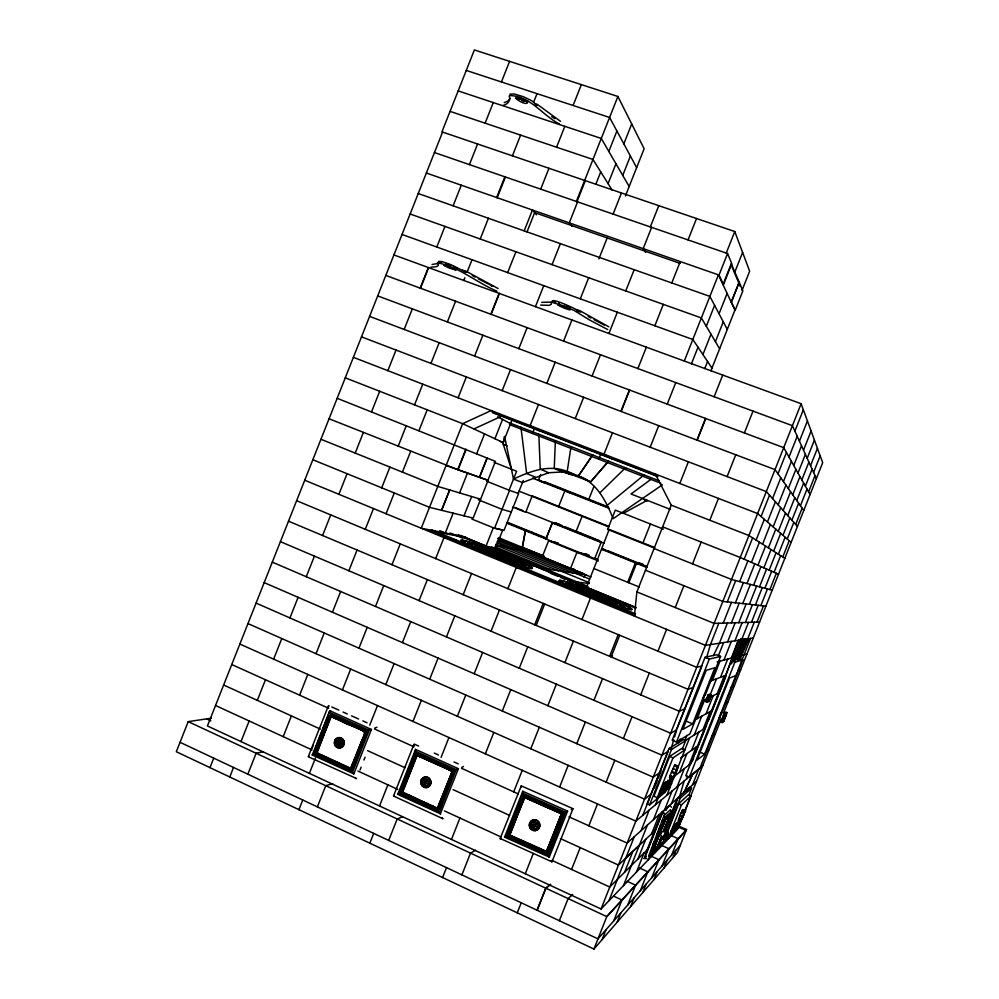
<?xml version="1.0" encoding="UTF-8"?>
<svg xmlns="http://www.w3.org/2000/svg" width="999" height="999" viewBox="0 0 999 999"><rect width="100%" height="100%" fill="white"/><g stroke="black" fill="none" stroke-linecap="round" stroke-linejoin="round"><path stroke-width="1.5" d="M448.813 779.782L445.629 787.799L447.09 788.461L450.274 780.918L448.813 779.782L452.06 771.827L449.15 769.892L449.6 768.131L442.12 764.922L441.508 766.445L449.15 769.892M347.49 723.888L348.089 722.352L345.167 720.928L343.119 720.204L342.52 721.703C349.525 727.397 372.427 727.397 361.863 740.321L363.374 741.27L360.139 748.85L358.728 748.214L361.863 740.321M347.177 768.755L347.615 767.057L340.322 763.898L339.735 765.396L350.899 770.529L351.973 770.229L367.295 731.081L330.969 714.497L329.27 716.283L330.781 717.245L328.596 722.152L327.197 721.515L329.27 716.283M673.376 776.772C670.853 783.74 675.786 774.1 676.835 770.778C677.235 769.792 679.12 764.023 677.447 767.594C675.049 762.324 673.988 766.283 674.924 765.821M345.304 766.121L344.705 767.632M345.629 721.278L344.98 722.814M342.844 764.997L342.195 766.533M343.169 720.179L340.659 719.093L340.06 720.591L342.52 721.703M340.122 720.516L335.164 718.381L335.801 716.807L333.304 715.771L332.704 717.27L335.164 718.381M681.455 819.892L683.84 813.735L681.268 812.599L680.781 813.486L678.758 818.893L681.455 819.892L680.856 821.615L685.576 810.626L684.914 811.825L682.467 810.039L682.354 810.689L682.991 809.452L682.379 811.663M337.325 764.235L337.774 762.537L330.494 759.39L329.907 760.888L339.735 765.396M670.604 815.209C672.802 810.102 668.781 818.968 669.879 815.421M337.662 719.417L338.261 717.919L335.751 716.882M335.464 761.613L334.865 763.111M509.577 422.889L555.369 440.621L554.258 468.256C565.434 474.388 578.858 474.575 589.722 481.543M333.004 760.476L332.355 762.012M327.51 759.677L328.097 758.179L325.599 757.13L325 758.628L329.907 760.888M325.062 758.603L322.552 757.504L323.164 755.868L318.256 753.77L317.67 755.269L322.552 757.504M320.754 754.857L320.167 756.355M318.319 753.733L316.795 752.297M706.518 700.374L706.793 699.263M634.39 616.083L636.887 591.895L671.228 505.169L655.332 474.026M671.503 807.254L669.879 805.456L662.624 811.925L644.18 858.528L646.753 858.528M515.034 821.19L513.523 820.516L514.173 819.105L515.646 819.917L509.677 834.752L511.476 836.101L510.839 837.699L547.252 853.695M524.75 797.564L516.72 816.932C512.986 814.66 516.258 820.878 516.72 816.932M672.19 778.87L669.093 787.025L673.239 777.185L670.054 775.561L674.487 765.396M665.396 817.194L664.048 815.559L648.638 856.056L650.337 855.269L665.396 817.194L671.291 811.75L671.266 810.464L670.304 809.839L664.048 815.559M673.251 777.222L677.584 766.745M668.144 817.269C664.909 817.282 671.952 814.135 669.78 814.909C668.306 815.596 669.817 816.146 666.258 818.119M667.032 818.318C658.453 826.947 670.379 815.496 666.42 817.12M682.529 816.895L679.957 815.758M555.369 440.584L571.016 446.578L567.195 471.478C549.113 464.036 530.094 471.303 513.498 479.108L504.57 436.376M511.438 469.205L503.171 444.08L504.308 436.725M548.351 847.09C543.456 854.719 553.059 850.673 548.314 847.065L561.301 814.385L562.824 815.009L550.911 845.017L549.425 844.367M552.572 301.211L553.671 301.174M550.511 841.645L552.022 842.282M654.17 846.59C651.698 852.547 656.955 850.211 654.07 850.199M418.681 746.091L414.448 744.18L414.135 745.691M553.096 839.684L551.548 838.885M654.57 850.636C652.834 850.823 651.073 856.78 652.384 851.173M555.257 834.24L553.733 833.416M653.783 851.448C650.836 856.393 654.782 848.501 652.384 852.06M532.754 532.529L525.399 530.706L522.402 547.365L543.906 556.143M522.34 547.352L525.399 530.706M651.023 853.895L665.109 818.268L670.641 813.024L663.011 832.042M666.345 831.343L666.483 830.544L663.985 835.551M666.882 831.58C666.857 829.195 662 841.283 664.073 838.461M673.026 768.556L676.148 769.792M656.006 842.02C656.73 843.968 653.209 846.59 654.57 847.564M656.992 839.46L656.992 841.458L655.831 842.057M661.688 827.584L660.938 831.156L660.701 830.144M659.889 840.733C659.24 846.253 654.645 850.786 657.542 847.077M668.044 820.054C668.381 822.227 663.536 829.932 666.208 826.635M561.288 814.335L560.551 813.248L544.979 806.543L545.204 804.62L523.976 795.441M507.817 835.339L508.166 836.225L547.077 853.695M509.665 834.802C507.055 835.251 508.891 830.718 510.314 833.191M441.558 766.408L421.241 757.292L421.703 755.544L415.921 753.458L401.498 789.66C402.797 791.183 403.621 792.632 403.434 794.729L437.849 810.514L441.808 802.297L440.347 801.161L445.716 787.849M452.023 771.752L453.384 773.089L451.323 777.759L449.925 777.11M724.5 713.798L723.963 714.56M364.972 732.417L366.496 733.378L363.274 740.958M365.322 732.292L351.236 767.931L349.638 769.892M681.268 812.711L682.467 810.039M328.958 705.681L328.484 707.105M671.303 748.189L673.763 739.772M674.587 736.962L676.648 729.944L670.641 733.241L272.302 562.137M679.582 796.478L684.128 781.018M706.468 657.929L710.439 644.592L718.818 623.264M704.944 694.954C705.794 690.996 701.448 702.285 703.92 697.539M725.761 714.947C726.46 712.15 722.364 722.177 723.438 720.704M560.976 813.586L561.338 811.787L545.604 804.982M545.304 853.183L545.516 851.235L511.463 836.151M558.304 812.437L558.928 810.838M651.91 847.701L651.66 848.8M663.91 836.076L663.423 837.824L663.898 837.174M726.323 674.25L737.899 641.445L748.438 639.747L739.735 659.74M542.644 851.985L543.269 850.386M667.856 835.726L668.044 835.089L666.645 837.736A5.17 5.032 -61.4 0 1 665.471 838.648L666.058 838.361L665.147 838.798A6.081 5.307 -86 0 1 663.786 839.11A5.919 4.271 -30.7 0 0 665.197 838.511L665.521 838.348A5.12 3.334 -4.5 0 0 666.658 837.674L666.845 837.512A5.257 4.558 81.2 0 1 665.821 838.298L665.534 838.411A6.081 4.158 76 0 1 664.697 838.473M721.927 719.705L723.626 715.334M555.631 811.25L556.268 809.652M731.505 663.798L739.859 641.171M720.866 714.71C723.701 706.63 716.62 724.025 719.742 717.482M720.741 721.977L724.437 712.649L725.536 711.987L726.972 712.587L723.301 721.852L722.19 722.589L720.741 721.977L721.865 721.241M537.325 849.6L537.949 847.989M722.19 722.589L725.886 713.261L726.972 712.587M725.499 715.671L724.812 717.469M707.005 698.651L707.816 696.665M709.565 698.95L708.865 701.398L710.913 696.203L708.291 701.148L710.339 695.953L709.64 698.401M651.935 851.847L657.392 846.253M734.078 660.539L741.658 640.821L738.785 639.672M683.865 813.76L685.027 811.176M534.665 848.401L535.302 846.802M724.799 717.994L723.601 721.465L726.485 714.198L723.726 720.092M679.844 817.731L679.47 818.656M211.301 718.194L188.212 721.628L176.311 751.735L593.943 949.05L677.459 852.459L686.55 829.495L678.209 825.786M442.569 132.068L207.43 725.973L601.061 908.99L677.559 829.257L683.291 814.772M209.965 767.644L213.736 758.141M485.114 123.177L493.281 102.572M501.436 81.968L509.59 61.364M420.204 288.137L428.359 267.532M240.996 741.57L249.151 720.966M257.317 700.361L265.472 679.757M273.626 659.153L281.793 638.548M289.947 617.931L298.102 597.327M306.268 576.723L314.423 556.118M322.577 535.514L330.744 514.91M338.898 494.305L347.053 473.688M355.219 453.084L363.374 432.48M371.528 411.875L379.695 391.271M387.849 370.666L396.004 350.062M404.17 329.445L412.325 308.841M420.479 288.236L428.646 267.632M436.8 247.028L444.955 226.423M453.121 205.806L461.276 185.202M469.43 164.598L477.597 143.993M229.82 777.022L233.454 767.419M247.839 774.188L256.119 753.258L263.124 751.748M512.412 155.844L520.616 135.115M533.753 101.948L537.037 93.644M283.192 736.638L291.396 715.908M299.613 695.167L307.817 674.437M316.021 653.708L324.238 632.966M332.442 612.237L340.659 591.495M348.863 570.766L357.08 550.024M365.284 529.295L373.489 508.553M381.705 487.824L389.91 467.082M398.126 446.353L406.331 425.624M414.535 404.882L422.752 384.153M430.956 363.411L439.173 342.682M447.377 321.94L455.594 301.211M463.798 280.469L464.897 277.71M467.082 272.178L472.003 259.74M480.219 239.011L488.424 218.269M496.64 197.54L504.845 176.798M497.202 197.74L505.419 176.998M402.397 472.127L410.664 451.361M386.051 513.736L394.28 492.957M418.968 430.606L427.197 409.827M328.371 705.843L308.241 756.705L356.606 778.571M312.175 748.089L313.286 745.266M312.362 754.869L329.845 710.714L371.416 729.445L353.808 773.913L352.46 772.402L313.211 754.37L312.088 754.894L353.808 773.913M313.211 754.37L329.845 710.714M327.197 721.515L314.66 753.171L317.67 755.269M315.796 750.299L317.195 750.936L319.28 746.378L317.869 745.067M319.268 745.704L320.429 743.256L318.981 742.457M320.367 743.094L322.49 738.174L320.979 737.212M322.377 737.849L323.539 735.414L322.078 734.615M323.476 735.252L324.575 732.791L323.114 731.992M324.45 732.617L325.612 730.182L324.088 729.37M325.487 730.007L326.648 727.559L325.187 726.76M326.586 727.397L327.684 724.949L326.223 724.15M327.56 724.774L328.596 722.152M556.568 147.203L564.835 126.336M573.089 105.482L581.356 84.615M316.271 754.62L316.87 753.109M358.728 748.214L350.587 768.318L317.095 752.871L330.981 716.97L331.905 715.147L333.304 715.771M490.846 314.235L499.113 293.369M309.39 773.376L315.447 758.079M342.432 689.922L350.699 669.055M358.953 648.189L367.22 627.322M375.474 606.455L383.741 585.589M391.995 564.722L400.262 543.856M458.091 397.802L466.346 376.935M474.612 356.069L482.867 335.214M491.133 314.348L499.4 293.481M507.654 272.615L515.921 251.748M524.175 230.881L532.442 210.015L536.5 214.797M540.696 189.148L548.963 168.294M318.818 755.731L319.405 754.245M333.753 717.744L334.353 716.246M526.985 231.968L534.652 212.625L680.107 263.386M298.938 809.677L302.759 800.012M321.154 756.867L321.753 755.369M336.213 718.855L336.9 717.344M323.601 757.991L324.2 756.493L325.599 757.13M338.761 719.954L339.26 718.456L340.659 719.093M326.149 759.103L326.748 757.604M341.121 721.066L341.708 719.567M328.609 760.227L329.096 758.74L330.494 759.39M343.569 722.177L344.168 720.679M330.956 761.363L331.543 759.864M346.129 723.276L346.728 721.778M333.404 762.499L334.103 760.988M348.589 724.387C347.839 721.653 352.372 723.376 349.95 724.999M317.37 806.892L325.761 785.701L332.63 783.628M335.964 763.611L336.463 762.125M350.961 725.511C350.462 722.739 354.795 724.487 352.36 726.148M338.324 764.747L338.923 763.248L340.322 763.898M353.421 726.623C353.259 723.588 359.702 726.448 357.355 728.346M354.832 727.26L355.482 725.724M465.821 449.275L457.767 469.63L329.058 418.781M340.784 765.883L341.383 764.385M355.894 727.734L356.581 726.223M466.108 449.388L458.054 469.742L487.937 480.269L495.417 461.376L337.163 398.301M343.244 767.02L343.943 765.496M358.454 728.845C357.792 725.986 362.225 727.996 359.827 729.457M345.816 768.131L346.403 766.633M360.926 729.957C360.102 727.297 364.747 728.82 362.25 730.606M348.276 769.267L348.776 767.781L350.199 768.406M363.299 731.081C362.887 728.221 367.132 730.207 364.76 731.705M459.602 492.919L467.482 473.051M576.348 201.436L617.906 96.466L474.375 49.95L441.945 131.856L734.777 231.543L749.637 271.191L741.982 290.522M453.159 513.161L445.317 532.979L439.735 530.681M476.698 453.721L484.54 433.903M351.436 766.645L352.972 767.444L351.211 770.579M352.847 767.294L354.008 764.822L352.472 764.01M353.896 764.66L355.045 762.187L353.621 761.438M354.995 762.025L357.13 756.917L355.607 756.106M357.018 756.755L358.179 754.282L356.755 753.546M358.129 754.133L359.215 751.66L357.754 750.848M359.165 751.498L360.139 748.85M366.396 733.054L366.958 731.168L365.309 730.219M369.73 725.187L377.485 705.594M385.801 684.59L394.118 663.598M402.422 642.594L410.739 621.603M419.056 600.611L427.372 579.607M435.676 558.616L443.993 537.612L455.781 539.81M502.185 390.634L510.501 369.642M518.818 348.639L527.122 327.647M535.439 306.643L543.756 285.652M552.072 264.66L560.377 243.656M577.01 201.661L585.314 180.669M577.597 201.86L569.28 222.864L572.077 226.436M352.46 772.402L369.143 730.294L371.416 729.445M360.002 770.017L361.126 767.17M363.948 760.039L365.072 757.192M463.998 515.834L471.64 496.528M479.358 477.247L487 457.942M479.62 477.347L487.262 458.042M494.917 438.736L502.559 419.418M595.879 184.128L600.736 171.878M608.828 151.448L616.907 131.019M500.349 441.483L503.159 442.582L512.162 419.605M608.091 183.641L615.958 163.749M623.838 143.868L631.705 123.976M622.727 175.424L630.406 156.056M613.111 214.098L621.478 192.969M379.52 805.981L387.887 784.852M412.987 721.465L421.353 700.336M429.72 679.208L438.086 658.079M446.453 636.937L454.82 615.809M463.186 594.68L471.553 573.551M538.486 404.508L530.119 425.636L539.635 430.894M546.853 383.379L555.207 362.25M563.573 341.121L571.94 319.98M580.307 298.851L588.673 277.722M598.863 258.928L607.18 237.937M493.294 527.772L485.789 546.715L495.442 548.476L502.759 529.994M625.424 195.966L644.13 148.739L617.906 96.466M369.842 843.168L373.713 833.391M471.878 519.055L494.542 528.271L509.552 490.384L486.638 481.231M532.467 433.491L534.615 428.072M413.948 744.38L393.506 796.028L442.869 818.705M397.802 794.205L415.547 749.387L458.391 768.681L440.322 813.923L439.248 812.349L398.788 793.755L397.527 794.305L440.522 813.835M398.788 793.755L415.596 751.298L415.547 749.387M518.194 493.369L523.264 480.556M401.498 789.66L400.337 793.094L403.484 794.692M402.934 790.321L404.071 787.712L402.634 787.062M404.046 787.662L407.217 779.994L405.756 779.033M407.142 779.695L408.279 777.097L406.843 776.435M408.241 777.035L411.426 769.367L409.965 768.418M411.351 769.068L412.487 766.47L411.051 765.821M412.45 766.408L414.597 761.263L413.062 760.439M414.498 761.101L415.646 758.503L414.173 757.791M415.559 758.441L417.207 755.444L421.241 757.292M401.998 794.068L402.609 792.532M417.257 755.519L417.869 753.983M418.706 756.156L419.343 754.545M404.52 795.216C404.083 792.307 408.366 794.317 405.994 795.841M419.792 756.643L420.392 755.119M388.698 840.434L397.19 818.98L402.535 816.757M407.13 796.365C406.643 793.368 413.411 796.091 411.001 798.201M422.415 757.766C422.39 754.857 430.856 758.428 428.858 760.689M408.516 797.002L409.115 795.479M423.801 758.403L424.4 756.88M409.652 797.527L410.252 796.003M424.937 758.915L425.537 757.392M426.336 759.54L426.935 758.016M412.075 798.701C411.9 795.666 418.406 798.488 416.046 800.524M427.372 760.064L427.984 758.541M538.374 480.419L540.621 474.6M413.561 799.325L414.173 797.801M414.61 799.862L415.209 798.338M429.907 761.201C429.408 758.378 433.791 760.177 431.356 761.862M417.132 801.023C416.708 798.089 420.991 800.124 418.618 801.648M432.442 762.349C432.28 759.302 438.786 762.225 436.476 764.123M433.928 762.974L434.54 761.45M419.755 802.16C419.018 799.35 423.601 801.161 421.153 802.809M435.064 763.486L435.589 761.975M422.202 803.346C421.765 800.411 426.061 802.434 423.688 803.97M437.612 764.635C436.85 761.837 441.446 763.611 439.011 765.259M650.337 226.935L658.766 205.669M441.083 757.392L448.938 737.537M457.367 716.271L465.784 695.004M474.2 673.751L482.617 652.484M491.046 631.218L499.463 609.952M507.879 588.686L516.296 567.42L526.261 568.818M575.237 418.556L583.653 397.29M592.082 376.024L600.499 354.757M608.915 333.491L617.332 312.225M625.761 290.959L634.178 269.693M651.61 227.372L643.194 248.639L645.629 252.435M424.725 804.507C424.55 801.46 431.081 804.295 428.721 806.343M440.059 765.783L440.659 764.26L442.12 764.922M426.211 805.069L426.823 803.608M427.272 805.669L427.872 804.145M442.694 766.92L443.206 765.409M444.056 767.594L444.705 766.033M429.895 806.817C429.42 803.808 436.201 806.568 433.803 808.678M445.242 768.069L445.841 766.545M431.293 807.467L431.905 805.943M446.64 768.706L447.252 767.182M432.442 807.991L433.042 806.468M447.702 769.242L448.301 767.707M434.89 809.178L435.502 807.642L437.762 808.054M450.249 770.391C449.8 767.494 454.12 769.43 451.735 771.091M436.351 809.839L436.963 808.303M439.735 807.18L438.224 806.505L440.397 801.161M452.222 771.765L437.325 808.278L402.684 792.107L417.07 755.531L452.023 770.978M441.795 801.822L442.944 799.2L441.458 798.488M442.907 799.15L445.054 793.955L443.519 793.144M445.03 793.805L446.116 791.283L444.63 790.471M446.029 791.133L447.09 788.461M450.324 780.444L451.323 777.759M453.496 772.414L454.008 770.491L452.347 769.48M545.929 538.923L552.285 522.864L559.103 524.862M558.516 506.868L564.872 490.796L571.44 493.456M439.248 812.349L456.181 769.592L458.391 768.681M591.021 577.022L542.145 557.08L548.601 540.784L555.694 542.445M598.751 459.178L600.923 453.696M534.727 624.787L543.194 603.396M688.049 239.922L696.528 218.519M451.461 839.435L459.94 818.031M485.364 753.82L493.831 732.429M502.31 711.026L510.789 689.622M519.255 668.219L527.734 646.815M536.201 625.411L544.68 604.008M612.474 432.779L603.995 454.183L611.6 458.716M620.941 411.376L629.42 389.985M637.886 368.581L646.365 347.177M654.845 325.774L663.311 304.37M671.79 282.967L680.257 261.563M621.153 411.463L629.632 390.06M582.305 515.796L575.911 531.93L582.267 533.741M593.98 486.301L588.648 499.75L594.742 502.235M442.582 877.547L446.516 867.631M461.9 874.874L470.504 853.134L475.599 850.211M584.19 577.41L585.277 574.662M506.618 523.089L594.68 558.678L601.248 542.082M654.283 548.026L607.654 529.42L615.297 510.114L663.498 529.17M647.09 567.02L601.61 548.701L609.24 529.408L654.782 547.577M586.226 587.799L601.498 549.25L608.416 550.973L647.215 566.608M726.248 253.084L734.777 231.543M513.723 791.857L522.252 770.316M530.781 748.775L539.31 727.235M547.839 705.694L556.368 684.153M564.897 662.612L573.426 641.071M581.955 619.53L590.484 597.989L598.513 598.563M650.187 447.202L658.716 425.661M667.245 404.12L675.774 382.58M684.303 361.026L718.418 274.862L734.939 310.077L710.888 370.841M727.559 253.534L731.78 263.661L723.488 284.615L719.03 275.075L727.559 253.534L434.465 152.547M501.036 838.498L500.062 838.835L521.266 785.851L573.001 808.678L551.972 861.812L550.911 860.963M691.383 363.986L698.001 347.227M706.305 326.286L714.597 305.344M723.001 284.628L731.28 263.699L742.881 290.846L735.227 310.177L731.418 302.073L739.272 282.23M504.632 837.025L522.752 791.283L567.594 811.101L549.225 857.267L548.239 855.706L505.869 836.65L504.483 837.137L549.363 857.142M505.869 836.65L523.039 793.318L522.752 791.283M523.501 795.704L507.592 835.501L510.839 837.699M515.646 819.642L516.096 818.481M524.4 797.926L509.927 834.989L546.503 851.41M509.415 837L510.027 835.439M524.7 797.652L525.611 796.091M544.979 806.543L526.436 798.326L527.035 796.678M734.54 272.814L742.607 252.447M702.921 354.558L710.988 334.178M719.055 313.798L727.122 293.419M512.05 838.186L512.662 836.625M527.559 798.825L528.246 797.264M513.498 838.835L514.123 837.287M529.07 799.5L529.695 797.951M514.685 839.372L515.222 837.836M530.282 799.974L530.894 798.426M516.121 840.072L516.733 838.523M531.705 800.561L532.355 799.075M517.332 840.559L517.944 838.998M532.929 801.148L533.541 799.6M704.757 368.581L707.567 361.488M715.421 341.658L723.276 321.815M731.231 302.173L739.085 282.342M518.756 841.146L519.405 839.659M534.365 801.835L535.002 800.249M519.967 841.745L520.579 840.184M535.576 802.322L536.188 800.773M521.428 842.394L522.04 840.846M537.037 802.971L537.649 801.423M522.614 842.931L523.226 841.383M538.224 803.496L538.848 801.947M642.757 543.419L650.436 524.013M524.05 843.631L524.675 842.082M539.697 804.145L540.309 802.597M627.697 582.292L635.376 562.899L641.495 564.298M525.262 844.118L525.874 842.569M540.884 804.67L541.495 803.121M628.833 582.754L636.513 563.361L642.607 564.747M526.723 844.779L527.335 843.218M542.345 805.319L542.944 803.808M527.834 845.341L528.459 843.78M543.531 805.843L544.155 804.295M529.37 845.966L529.994 844.417M530.569 846.503L531.106 844.979M546.191 807.03L546.803 805.469M532.005 847.214L532.629 845.654M547.639 807.716L548.264 806.156M533.216 847.701L533.766 846.165M548.851 808.203L549.462 806.643M618.194 634.627L609.615 656.306L612.624 655.881M550.299 808.89L550.924 807.342M525.287 873.763L533.291 853.521M559.627 787.037L568.206 765.346M576.798 743.668L585.377 721.99M593.955 700.299L602.547 678.621M611.126 656.942L619.717 635.252M679.807 483.479L688.386 461.8M696.977 440.122L705.556 418.431M714.148 396.753L722.727 375.075M697.19 440.197L705.781 418.519M535.876 848.888L536.413 847.364M551.51 809.377L552.135 807.829M552.971 810.077L553.583 808.516M538.523 850.087L539.148 848.526M554.183 810.564L554.795 809.003M539.972 850.798L540.596 849.237M541.183 851.273L541.808 849.724M556.843 811.737L557.454 810.177M517.257 912.824L521.241 902.784M543.856 852.472L544.467 850.923M559.515 812.924L560.127 811.363M547.215 853.833L548.139 852.022M549.837 847.739L550.911 845.017M562.787 815.022L563.361 813.061L561.6 812.012M548.239 855.706L565.509 812.1L567.594 811.101M537.025 910.214L545.754 888.186L550.486 884.352M537.187 910.276L545.904 888.248L550.636 884.427M571.565 869.442L580.207 847.614M588.848 825.786L597.489 803.958M606.131 782.142L614.772 760.314M623.413 738.486L632.055 716.67M640.696 694.842L649.325 673.014M657.966 651.186L666.608 629.37M675.249 607.542L683.89 585.714M692.532 563.898L701.173 542.07M709.814 520.242L718.456 498.414M727.097 476.598L735.739 454.77M744.38 432.942L753.021 411.126M559.353 920.703L568.106 898.588L572.702 894.455M601.061 908.99L801.111 403.708L393.918 254.945M705.232 695.154L720.579 656.405L716.57 654.745L705.044 657.305L672.202 740.234L676.473 742.07L689.884 733.903L703.533 699.462M617.27 879.37L634.29 836.737M682.292 749.2L685.701 740.584L683.416 739.61L669.068 748.451L647.127 803.87L649.562 804.957L665.247 792.244L666.383 789.372M608.94 900.773L617.394 879.432M642.744 815.384L650.636 795.466M660.214 771.265L668.106 751.348M677.122 728.571L701.91 665.958L696.74 667.332L296.628 500.699M727.272 601.91L735.714 580.569M744.168 559.215L752.622 537.874M761.076 516.52L769.53 495.179M777.984 473.826L786.438 452.485M794.879 431.131L803.333 409.79M654.295 788.061L657.105 780.956M658.229 778.109L661.051 771.003M649.562 804.957L671.515 749.512L685.701 740.584M657.23 797.702L673.001 757.866L684.952 749.812L681.805 748.451L669.667 756.418L653.895 796.24L657.23 797.702L670.092 787.337L664.672 784.964L662.275 786.812M593.943 949.05L606.78 916.607L686.55 829.495M624.6 872.252L632.829 851.498M641.046 830.731L649.263 809.977M723.239 623.126L731.455 602.372M739.685 581.605L747.901 560.851M756.118 540.084L764.335 519.33M772.564 498.563L780.781 477.809M788.998 457.043L797.214 436.288M676.473 742.07L709.327 659.078L720.579 656.405M631.318 865.409L647.439 825.049M602.122 939.584L606.043 929.694M623.438 885.663L631.43 865.459M655.431 804.844L658.865 796.191M727.434 623.001L719.43 643.206L713.361 655.669M735.426 602.797L743.431 582.592M751.423 562.387L759.427 542.182M767.432 521.977L775.424 501.773M783.428 481.568L791.433 461.363M799.425 441.171L807.429 420.966M665.809 782.08C652.622 813.798 670.054 774.55 665.446 782.929M637.911 859.028L645.704 839.347M653.496 819.667L661.276 799.987M684.652 740.958L686.875 735.339M718.606 655.219L723.613 642.569M731.405 622.889L739.198 603.209M746.977 583.528L754.769 563.861M762.562 544.18L770.354 524.5M778.146 504.82L785.938 485.139M793.73 465.472L801.523 445.791M613.661 921.028L621.99 899.999L613.536 896.103M692.694 723.875L714.922 667.732L706.206 670.341L682.804 729.445L692.694 723.875L685.838 720.953M671.827 777.996L667.657 787.911L671.59 777.746M636.463 872.09L644.055 852.909M651.648 833.74L659.24 814.56M666.832 795.379L689.61 737.849M697.202 718.668L704.794 699.487M712.387 680.319L719.979 661.138M727.572 641.957L735.164 622.777M742.756 603.596L750.361 584.427M757.954 565.247L765.546 546.066M773.139 526.885L780.731 507.717M788.323 488.536L795.916 469.355M803.508 450.174L811.101 431.006M617.17 922.177L620.879 912.836M647.04 849.949L662 812.1M664.697 809.702L672.102 790.996M679.507 772.289L686.912 753.596M694.317 734.889L701.723 716.183M710.277 694.605L716.533 678.783M723.938 660.077L731.343 641.37M738.748 622.677L746.153 603.97M753.558 585.264L760.963 566.57M768.368 547.864L775.773 529.158M783.179 510.452L790.584 491.758M797.989 473.051L805.394 454.345M627.709 905.069L635.589 885.151L627.235 881.33M666.108 810.301L667.232 807.454M652.871 844.929L653.995 842.082M656.818 834.964L657.941 832.117M659.078 829.27L660.764 824.999M658.978 830.306L660.077 827.534M648.226 859.827L650.449 854.22M677.122 786.825L684.352 768.581M691.583 750.324L698.801 732.08M706.031 713.823L713.261 695.579M720.479 677.322L727.709 659.078M734.939 640.821L742.157 622.577M749.387 604.32L756.618 586.076M763.835 567.819L771.066 549.575M778.283 531.318L785.514 513.074M792.744 494.817L799.962 476.573M807.192 458.316L814.422 440.072M630.669 906.568L634.178 897.701M671.515 803.646L678.683 785.539M652.447 851.173L653.633 849.937M653.945 848.813L654.345 847.789M654.882 846.44L655.519 845.191M655.831 844.055L656.455 842.819M656.768 841.682L657.392 840.434M657.167 840.659C656.917 838.373 659.065 836.85 659.265 834.315M658.653 836.925L659.278 835.688M659.215 834.49L660.202 831.942M660.164 832.117L660.938 831.156M661.101 829.732L662.1 828.558M661.875 828.77L662.724 825.049M662.799 825.024L664.922 821.44M664.298 822.664L664.697 821.64M657.704 839.31L658.329 838.061M659.59 834.552L660.214 833.316M660.526 832.167L661.151 830.943M662.412 827.422L663.036 826.185M663.361 825.037L663.973 823.813M651.773 853.621C653.621 853.758 652.484 849.899 653.87 852.159M665.696 819.592C664.984 818.968 668.319 816.37 666.82 818.518M666.071 819.217C664.535 818.518 668.069 819.33 667.357 817.17M652.26 852.509C653.383 853.096 653.234 850.186 654.407 850.811M667.407 817.969L667.544 816.083L668.88 815.796M653.92 851.61L654.532 849.987M667.782 817.619L668.468 816.133M654.657 851.335C654.432 848.026 657.916 849 655.356 849.824M703.071 729.395L710.127 711.575M717.182 693.756L724.238 675.936M731.293 658.116L738.348 640.297M745.404 622.477L752.459 604.657M759.515 586.838L766.57 569.018M773.626 551.198L780.681 533.379M787.736 515.559L794.792 497.739M801.847 479.92L808.903 462.1M655.057 850.936L655.744 849.425M668.518 816.932L669.567 815.059L668.88 816.583M655.444 850.536L655.594 848.613L656.53 848.626M661.55 836.063L656.818 847.939L651.997 852.909M655.831 850.137L658.329 844.492M660.014 840.221L661.138 837.374M663.96 830.256L667.344 821.715M669.03 817.444L671.291 811.75M640.334 890.708L647.827 871.79L639.547 868.019M656.605 849.325L657.292 847.826M669.979 815.559L670.104 813.698L671.216 813.561M721.003 714.934L742.806 659.864L739.46 658.491L731.293 660.814L685.776 775.748L689.298 777.284L699.787 768.543L719.867 717.831M656.992 848.938L657.679 847.439M670.341 815.221L671.016 813.748M657.367 848.538L658.353 846.49M658.666 845.379L659.265 844.167M659.577 843.069L660.189 841.857M659.952 840.733L662.025 837.224L661.5 836.313M661.051 838.373L662.025 837.224M663.811 831.418L664.772 830.269L664.335 829.507M664.385 829.232L665.484 828.159M666.008 826.835L666.608 825.636M666.92 824.525L667.519 823.326M667.844 822.202L668.443 821.016M668.393 819.829L670.279 816.383M669.13 817.557L670.067 816.57M671.79 812.187L677.147 798.638M697.627 747.077L691.183 763.336L688.96 765.047L696.016 747.215L698.164 745.716L704.595 729.457M711.575 711.85L705.132 728.109L684.527 741.046M718.543 694.23L712.112 710.489L694.767 720.004M725.524 676.623L719.08 692.881L709.128 697.489M660.501 840.746L661.101 839.535M664.173 831.48L664.772 830.269M665.084 829.158L665.684 827.959M668.756 819.879L669.355 818.693M692.444 760.801L693.581 757.941M695.279 753.633L706.643 724.962M708.341 720.666L725.936 676.223M662.449 837.287L660.189 842.994L662.2 843.893L678.621 827.209L681.368 820.279M664.71 831.593L678.246 797.389L689.672 787.249L691.57 788.074L688.736 795.254M665.409 831.355L676.685 802.859M658.903 848.7L661.201 842.894M686.475 779.07L687.624 776.161M733.566 660.102L734.715 657.205M741.608 639.797L748.501 622.389M755.394 604.982L762.287 587.574M769.18 570.167L776.073 552.747M782.966 535.339L789.859 517.932M796.752 500.524L803.646 483.116M810.539 465.709L817.432 448.301M642.844 892.494L646.191 884.053M662.2 843.893L664.46 838.186M666.708 832.492L680.257 798.276L691.57 788.074M667.407 832.254L678.696 803.745L688.361 794.842L690.983 795.991L681.892 818.943M689.298 777.284L734.839 662.275L742.806 659.864M735.052 661.525L743.406 640.546L740.546 639.41M751.46 622.302L758.204 605.282M764.934 588.274L771.678 571.253M778.408 554.233L785.152 537.225M791.882 520.204L798.626 503.184M805.356 486.176L812.1 469.155M651.76 877.709L658.89 859.702L650.649 855.968M690.983 795.991L681.443 804.957L668.456 837.761L665.709 836.525M668.643 838.548L670.292 834.39M687.312 791.395L688.411 788.623M740.022 658.279L741.121 655.494M741.658 654.108L744.405 647.177M745.504 644.405L754.295 622.215M760.876 605.581L767.469 588.935M774.063 572.29L780.644 555.656M787.237 539.01L793.818 522.377M800.411 505.731L807.005 489.085M813.586 472.452L820.179 455.806M653.883 879.719L657.067 871.677M692.532 784.952L698.975 768.643M735.776 675.586L729.495 678.071L697.015 760.114L704.657 754.195L737.125 672.339M750.549 638.423L737.662 670.991L740.659 669.879M756.992 622.14L763.448 605.856M769.892 589.572L776.335 573.289M782.779 557.005L789.235 540.734M795.679 524.45L802.122 508.166M808.566 491.883L815.022 475.599M679.707 820.366L676.71 828.196L679.682 821.128M662.15 865.908L668.955 848.713L660.701 845.017M680.356 820.641L677.846 827.209L681.281 818.968M685.014 810.426L721.153 719.143M723.451 713.348L822.689 462.674L801.111 403.708M663.948 868.081L666.995 860.401M671.628 855.132L678.134 838.685L671.241 835.601M673.151 857.442L676.061 850.087M680.868 815.621L680.494 816.533M661.088 833.453C663.948 825.836 658.041 839.023 660.814 834.078M737.125 659.702L745.079 640.272L740.896 638.573M662.449 820.728L662.899 819.717M664.61 819.829C666.62 817.494 669.193 814.023 670.654 814.085M678.895 818.755L678.309 820.504L678.758 819.667M670.154 775.873L669.467 778.034L669.829 777.459M738.199 660.177L746.715 640.072L743.805 638.898M662.15 821.815L662.899 820.266M667.519 836.55L666.957 837.362A5.145 1.986 6.1 0 1 666.096 837.761L665.484 838.036A5.982 3.484 -10.6 0 1 664.772 838.336M672.777 777.384L673.114 776.747M526.436 798.326L524.987 797.652M678.196 743.106L680.194 739.01M663.948 837.399L662.849 839.185L665.834 831.917M330.681 716.92L332.704 717.27M663.661 822.676L663.761 824.025M659.815 834.327L658.653 834.927L659.053 835.913M666.308 824.525L666.395 825.848M664.173 829.532L665.297 828.945M664.472 829.158L664.56 830.481M661.725 836.101L661.813 837.437M660.801 838.423L660.888 839.759M658.965 843.056L659.053 844.392M510.252 98.426L508.079 100.911L504.258 102.66M316.908 752.16L317.195 750.936M662.412 484.802L613.161 518.668C606.156 501.436 597.077 482.804 578.421 475.924L592.707 455.007L578.421 475.924L567.182 471.516L574.924 475.112M549.213 849.3L547.689 848.613M548.776 845.891L550.299 846.578M555.694 832.941L554.17 832.254M555.244 829.532L556.78 830.206M557.854 827.484L556.331 826.81M557.405 824.075L558.941 824.762M560.014 822.027L558.541 821.29M608.528 461.138L590.209 482.355L608.566 461.226M562.175 816.57L560.701 815.846M559.565 818.631L561.088 819.305M680.319 845.254L597.964 938.873L180.032 742.294M510.739 832.03C508.266 832.741 509.752 828.021 511.388 830.481M511.813 829.32C509.215 829.907 511.001 825.386 512.462 827.771M513.961 823.9C511.563 824.525 512.962 819.992 514.61 822.339M650.337 855.269L656.143 849.025M652.859 853.208L651.897 853.196L652.459 853.621M654.27 851.747L654.183 851.036M523.376 795.691L524.013 795.304M546.453 851.498L561.401 813.785L525.249 797.564C523.601 797.289 520.554 798.164 523.676 799.437M547.052 853.87L563.548 812.911L523.801 795.441M670.853 831.293L675.998 826.048L678.621 827.209M644.18 858.528L646.141 856.518M669.767 815.459L670.804 815.059M663.448 822.876L664.51 822.452M669.18 817.444L669.155 818.893M519.318 810.339C516.858 811.051 518.331 806.343 519.967 808.79M662.861 824.912L662.824 826.398M666.096 824.724L667.132 824.325M663.686 831.343L664.385 831.268M654.033 846.653L655.107 846.203M660.014 840.609L659.977 842.07M653.458 848.663L653.408 850.174M658.753 843.268L659.79 842.844M658.179 845.241L658.129 846.715M520.392 807.629C517.794 808.216 519.605 803.708 521.041 806.068M434.403 807.142L435.502 807.642M522.539 802.209C520.142 802.834 521.553 798.313 523.189 800.649M647.165 849.824L609.752 887.025L551.81 860.339M600.087 492.619L625.499 467.782M424.25 802.484L425.337 802.984M654.532 831.006L618.456 865.059L560.414 838.586M625.724 858.029L639.323 845.204M668.106 816.47L667.17 816.458L667.732 816.82M666.408 836.6L666.271 837.324L666.832 836.6M696.49 781.443L684.078 792.432L692.881 773.701L683.965 792.569L627.147 843.081L569.005 816.832M411.6 796.678L412.687 797.177M406.556 794.367L407.642 794.854M439.572 763.773L440.659 764.26M702.796 765.509L635.851 821.116L239.86 644.055M607.167 505.332L644.055 474.975M573.001 808.678L571.253 809.577M659.827 791.57L666.957 785.963M673.713 776.747L691.108 763.386M705.431 752.397L709.103 749.562M439.073 808.703L437.612 808.029L438.224 806.505M650.911 479.408L631.006 493.981L670.479 509.44M443.306 798.014L441.933 797.289M440.796 800.012L442.257 800.686M444.368 795.329L442.907 794.667M445.429 792.657L443.968 791.995M402.347 791.845L400.886 791.183M680.631 757.991L698.164 745.716M711.8 736.163L715.421 733.628M447.14 783.978L448.601 784.64M450.724 779.295L449.263 778.633M450.324 775.961L451.785 776.623M451.373 773.288L452.834 773.938M509.89 94.156L514.135 93.943L523.226 96.666L531.793 100.737L537.212 105.457L535.864 104.82M439.11 263.361L432.08 264.46M668.331 751.198L661.937 755.207L264.186 582.617M410.352 767.269L411.8 767.931M411.413 764.622L412.849 765.271M331.306 716.658L365.097 731.68M414.56 756.643L416.009 757.304M521.266 785.851L521.228 787.499M438.012 810.514L454.283 770.391L416.059 753.371M546.653 851.323L545.929 851.61M328.047 758.266L329.096 758.74M662.637 825.124L663.573 824.837M661.7 827.497L662.637 827.209M656.992 839.385L657.929 839.085M659.802 840.821L660.714 840.534M657.966 845.454L658.878 845.166M352.247 768.793L350.911 768.094M724.762 703.546L728.034 701.748M353.971 760.251L355.382 760.888M623.364 513.311L647.215 500.324M360.364 727.984L361.426 728.458M358.504 752.996L357.18 752.309M361.638 745.092L360.302 744.405M348.027 722.414L349.088 722.901M318.669 747.202L317.282 746.565M320.741 741.97L319.443 741.283M707.292 702.185L708.753 701.473A7.168 0.637 -67.9 0 0 711.363 694.867L709.652 694.143L708.191 694.792A7.168 0.637 -67.9 0 0 705.556 701.46L707.292 702.185A7.168 0.637 -67.9 0 1 709.927 695.529L711.363 694.867M320.392 738.711L321.778 739.347M338.199 717.981L339.26 718.456M323.851 734.115L322.552 733.441M705.556 701.46L707.03 700.749M685.002 708.653L679.345 711.276L280.407 541.658M702.784 700.424L705.319 699.25M730.506 687.599L734.352 685.814M329.033 721.028L327.635 720.404M473.888 428.933L501.635 416.196L491.133 410.577L462.637 423.676L421.241 528.234L465.534 536.962M330.07 718.418L328.758 717.744M309.003 756.318L308.816 756.568M551.798 302.06L541.708 302.372M393.993 795.803L394.343 795.654M562.275 471.965L548.588 472.752L522.477 482.529L513.498 479.108M461.925 767.195L463.511 766.545M374.862 727.971L376.935 727.26M693.456 687.3L688.036 689.31L288.511 521.178M709.44 681.405L726.061 675.262M548.751 850.474L547.277 849.812M503.209 105.32C507.455 104.595 511.176 100.325 509.178 95.979L509.802 95.554C530.594 95.979 542.282 115.297 559.403 123.988M554.158 836.837L552.634 836.151M556.318 831.38L554.832 830.731M717.132 661.9L731.917 657.954M740.434 655.681L746.965 653.933M557.392 828.658L555.894 827.971M558.466 825.923L556.98 825.286M559.552 823.201L558.054 822.514M560.626 820.466L559.14 819.829M561.713 817.744L560.214 817.057M513.498 825.062C512.312 822.627 510.189 826.885 512.887 826.61M517.794 814.21C516.583 811.937 514.51 816.083 517.17 815.758M753.283 637.999L705.431 645.366L304.732 480.219M518.868 811.5C517.632 809.04 515.546 813.486 518.244 813.049M522.09 803.371C520.891 800.936 518.781 805.194 521.466 804.919M528.296 101.511L523.751 100.712L516.845 97.515M534.79 103.746L537.4 104.433L560.464 121.304M440.734 804.507L439.285 803.833M759.59 622.065L714.135 623.401L636.887 591.895M443.918 796.478L442.507 795.816M330.819 714.447L315.022 753.583L351.398 770.466M416.221 753.333L400.649 792.969L438.149 810.376M448.151 785.788L446.778 785.177M405.032 785.002L403.683 784.402M406.081 782.354L404.645 781.693M449.213 783.116L447.752 782.454M409.24 774.375L407.892 773.775M452.385 775.087L450.974 774.437M410.289 771.727L408.853 771.066M540.634 305.082L549.175 305.332L551.186 304.445L551.298 302.447L552.022 302.385L561.888 305.307L573.95 310.364L589.735 320.105L607.742 329.558M416.62 755.793L415.259 755.194M355.981 759.39L354.558 758.74M413.449 763.748L412.1 763.161M318.231 748.326L316.908 747.689M361.188 746.228L359.777 745.579M765.896 606.118L722.826 601.423L645.466 570.217M321.341 740.471L320.055 739.897M362.225 743.593L360.914 743.019M577.847 582.142L589.273 583.516M362.899 737.687L364.385 738.336M365.359 735.689L364.048 735.114M545.379 568.818L586.363 574.924M328.346 718.98L329.695 719.542M520.067 560.427L527.484 561.613M574.4 569.28L570.466 568.643L576.96 552.272L585.901 554.233M558.678 303.022L559.39 303.147M462.5 270.105L465.821 271.079L498.076 288.511M462.137 271.029L463.486 271.253M542.145 557.08L545.042 557.604M542.469 556.942L498.339 538.786M576.535 309.777L580.132 310.839L608.828 326.823M576.985 310.876C589.885 315.672 551.685 296.653 552.26 301.411M441.083 535.589L429.657 530.681L465.097 537.4L635.926 607.454M495.566 545.304L529.895 551.86M594.68 558.678L597.677 559.303M494.542 528.271L503.983 530.481L518.618 493.518L509.103 490.222L516.62 471.253L494.155 462.375M552.909 541.845L558.366 543.131M494.642 528.084L501.398 529.67M601.61 548.701L604.383 549.388M772.215 590.184L731.53 579.457L654.058 548.526M511.301 512L502.047 509.328L478.359 499.787M463.061 270.729L464.647 271.266M668.968 819.692L667.844 820.254L668.231 821.215M668.044 822.002L666.92 822.577L667.32 823.526M437.687 486.376L480.631 499.213M660.751 831.955L659.59 832.554L659.989 833.528M658.878 836.712L657.704 837.299L658.116 838.286M656.992 841.458L655.781 842.244L656.231 843.044M656.056 843.83L654.882 844.442L655.282 845.416M446.091 263.636L447.377 264.036M466.271 70.43L609.602 117.457L636.65 167.632M607.654 529.42L610.364 530.307M458.166 90.909L601.286 138.449L629.17 186.526M450.049 111.376L592.969 159.453L612.087 190.047M426.361 173.027L719.03 275.075M440.01 261.638L441.496 262.238M463.961 271.391L465.646 272.09L450.961 264.698L441.995 261.576L438.436 261.401M491.558 285.951L492.22 286.176M418.244 193.506L709.889 296.403L727.284 329.408M445.966 465.459L488.099 480.332L473.151 518.094L429.52 507.33L312.837 459.74M521.703 100.474L524.063 101.311M410.139 213.986L701.36 317.944L719.63 348.751M402.035 234.465L692.831 339.485L711.975 368.082M385.814 275.424L792.419 425.674L816.383 478.621M564.435 306.069L566.096 306.693M448.876 264.548L450.487 265.16M377.709 295.904L783.716 447.652L810.077 494.555M577.946 310.677L579.045 311.114M369.593 316.383L775.024 469.617L803.758 510.489M361.488 336.863L766.32 491.583L797.452 526.436M353.384 357.342L757.617 513.548L791.146 542.37M492.544 412.187L656.331 475.512M492.357 412.612L657.904 476.623M571.016 446.578L659.377 480.906M509.428 424.563L660.926 483.291M345.267 377.822L462.637 423.676L503.159 442.582M671.228 505.169L748.925 535.526L784.827 558.304M644.305 499.875L647.152 500.986M564.922 471.803L590.484 481.83M561.238 470.879L571.203 474.787M662.637 526.848L740.222 557.492L778.521 574.25M545.054 481.88L608.403 507.017M538.511 479.932L608.503 507.592M532.567 478.121L609.278 508.341M609.203 526.523L532.205 495.829L525.736 512.337L512.712 507.105M519.03 491.133L608.591 526.835M555.057 522.777L559.34 524.5L552.522 522.502L546.166 538.561L506.68 522.564M554.857 522.739L562.075 525.636M564.959 526.798L599.375 540.621M560.514 525.424L601.311 541.82M515.821 507.754L522.877 510.589M525.699 511.725L604.195 543.294M552.285 522.864L601.086 542.482M638.935 562.674L643.281 564.423M601.498 549.25L646.865 567.532M320.941 439.26L437.799 486.413M539.785 480.994L544.043 482.704M508.703 522.802L532.692 532.517M534.178 533.104L546.952 538.274M585.202 553.671L589.422 555.382M594.842 558.266L597.714 559.428M548.601 540.784L598.438 560.976M593.856 568.531L639.235 586.987M498.601 537.674L544.043 556.218M745.604 638.586L748.438 639.747M543.444 557.317L583.653 573.738M497.664 538.698L583.528 573.763M497.852 540.434L521.99 550.299M522.215 550.399L579.857 573.95M575.461 573.301L589.585 579.083M496.94 541.808L513.961 548.776M514.198 548.863L573.064 572.939M497.04 543.044L508.503 547.727M505.819 547.265L565.958 571.89M495.654 544.355L500.087 546.166M561.138 571.166L589.31 582.717M496.99 545.579L558.516 570.779M605.506 505.781L608.316 506.93M535.314 477.085L526.648 473.526L520.941 427.285M494.942 546.753L550.661 569.605M491.158 546.715L588.011 586.45M458.316 534.74L619.817 601.061M620.092 601.161L635.876 607.642M587.649 588.386L591.895 590.122M594.73 591.296L598.975 593.031M601.81 594.193L608.891 597.102M611.725 598.264L618.806 601.173M621.628 602.347L625.886 604.083M628.708 605.244L635.801 608.154M462.974 537.35L467.257 539.098M468.106 539.448L479.645 544.193M482.529 545.379L486.863 547.152M489.747 548.339L494.068 550.112M499.837 552.484L502.722 553.671M507.055 555.444L512.812 557.817M521.478 561.363L525.799 563.149M528.696 564.335L533.016 566.108M550.349 573.226L557.567 576.186M560.451 577.372L564.785 579.158M567.669 580.344L572.002 582.117M599.213 593.281L607.704 596.765M621.853 602.584L624.687 603.746M450.012 532.954L462.749 538.174M431.431 529.782L635.551 613.811M434.153 531.181L438.424 532.942M429.657 530.681L635.139 615.209M731.293 660.814L734.839 662.275M705.044 657.305L709.327 659.078M667.195 817.319L666.795 816.807M666.82 817.669L666.046 817.469L666.608 817.869M666.445 818.019L665.671 817.856L666.445 818.868M708.191 694.792L709.927 695.529M724.437 712.649L725.886 713.261M566.758 305.669L568.269 306.318M699.213 751.847L704.657 754.195M669.068 748.451L671.515 749.512M669.667 756.418L673.001 757.866M675.137 765.097L678.221 766.433M674.475 765.846L677.572 767.182M671.64 771.353L674.75 772.702M671.428 772.202L674.525 773.551M670.054 775.561L673.151 776.922M668.456 782.167L671.603 783.553M256.081 603.096L653.246 777.185L659.652 772.689L651.198 794.043L644.542 799.15L247.977 623.576M548.588 472.752L540.234 469.08L538.836 434.215M678.246 797.389L680.257 798.276M678.696 803.745L681.443 804.957M682.991 809.652L685.539 810.788M682.454 810.364L685.014 811.5M680.144 815.084L682.717 816.22M523.039 793.318L565.509 812.1M678.821 818.556L681.38 819.692M662.624 811.925L664.56 813.548M662.986 813.91L662.175 813.548L645.267 856.28L646.066 856.655M677.247 822.889L679.869 824.05M677.122 826.71L686.201 830.394L606.78 916.607L188.212 721.628M553.096 834.989L554.62 835.664M552.01 837.711L553.533 838.386M550.936 840.434L552.459 841.121M549.85 843.168L551.373 843.843M331.78 706.955L338.836 710.127M343.069 712.037L347.302 713.935M351.536 715.833L358.591 719.005M362.824 720.916L367.058 722.814M434.215 753.071L438.461 754.982M453.996 761.962L458.229 763.873M329.77 712.537L369.143 730.294M415.596 751.298L456.181 769.592M330.607 714.56L331.905 715.147M350.499 723.526L351.548 724.013M352.959 724.637L354.021 725.124M357.892 726.872L358.953 727.347M362.837 729.095L363.898 729.582M421.84 755.768L422.914 756.255M429.42 759.19L430.507 759.69M431.955 760.339L433.042 760.826M437.038 762.624L438.124 763.124M449.762 768.368L450.849 768.855M500.387 838.586L551.972 861.812M231.756 664.535L328.596 708.266M374.538 729.008L413.948 746.802M461.55 768.306L518.156 793.868M364.385 733.928L365.809 734.565M363.349 736.55L364.76 737.2M413.511 759.302L414.947 759.952M326.598 723.014L327.997 723.651M362.3 739.185L363.723 739.822M412.462 761.962L413.898 762.612M325.562 725.636L326.96 726.261M361.263 741.82L362.674 742.457M448.201 781.305L449.662 781.967M324.525 728.246L325.924 728.883M323.489 730.868L324.887 731.493M359.178 747.09L360.589 747.727M409.303 769.929L410.739 770.579M446.091 786.65L447.54 787.312M358.142 749.712L359.553 750.361M408.254 772.589L409.69 773.238M445.03 789.322L446.491 789.984M223.651 685.014L320.342 729.108M367.607 750.661L404.995 767.719M453.096 789.647L509.627 815.421M321.428 736.101L322.814 736.738M407.205 775.236L408.641 775.898M356.056 754.982L357.467 755.631M406.156 777.896L407.592 778.558M355.007 757.617L356.418 758.266M405.094 780.556L406.543 781.206M318.319 743.943L319.705 744.58M404.046 783.216L405.482 783.865M352.922 762.886L354.333 763.523M402.997 785.863L404.433 786.525M439.735 802.684L441.196 803.358M316.246 749.175L317.645 749.812M351.885 765.509L353.296 766.158M401.948 788.523L403.384 789.185M438.673 805.356L440.134 806.031M315.209 751.797L316.621 752.434M323.152 756.018L324.2 756.493M337.862 762.774L338.923 763.248M347.714 767.294L348.776 767.781M404.033 793.206L405.119 793.706M416.658 799L417.732 799.5M419.18 800.162L420.267 800.661M421.715 801.323L422.802 801.822M429.32 804.807L430.407 805.319M215.534 705.494L312.063 749.937M357.892 771.041L397.777 789.41M444.393 810.876L501.086 836.987M453.633 266.446L454.932 267.058M503.171 444.08L507.117 445.904M206.643 718.88L210.876 720.853M578.421 475.924L585.876 479.458M554.87 301.673L555.756 302.085M653.246 852.796L652.335 852.884M604.395 325.075L593.98 319.668M489.435 284.528L492.819 286.226M488.224 283.928L478.221 278.758M497.589 416.795L510.639 423.688M569.542 306.918L570.479 307.417M472.29 275.524L475.174 277.123M588.174 316.483L590.996 318.057M465.984 271.89L466.983 272.49M455.931 267.57L456.793 268.219M579.82 311.513L580.706 312.075M551.673 116.633L554.845 118.706M497.015 291.196C476.685 282.705 459.315 266.908 437.362 262.787C441.508 267.445 432.579 266.92 431.031 267.108M356.006 778.696L355.219 777.584M442.744 818.693L441.983 817.582M667.769 833.004L667.694 832.279L667.944 832.904A5.245 4.67 -89.7 0 1 668.106 834.415L668.106 834.415A5.232 3.534 46.2 0 0 667.894 833.216L667.844 832.567A5.994 4.87 -59.4 0 0 667.232 831.38A6.094 4.658 69.8 0 1 667.682 832.479M730.993 264.36L740.259 286.438M462.25 540.322A38.462 2.21 21.5 0 1 506.53 556.093A38.462 2.21 21.5 0 1 530.906 568.556A38.462 2.21 21.5 0 1 487.587 553.259M486.276 552.722A38.462 2.21 21.5 0 1 471.241 546.253M470.142 545.741A38.462 2.21 21.5 0 1 461.426 541.221M578.696 590.634A39.098 2.285 21.7 0 1 563.024 581.131A39.098 2.285 21.7 0 1 611.425 599.225A39.098 2.285 21.7 0 1 628.296 609.178M627.197 608.891A39.098 2.285 21.7 0 1 597.564 598.401M596.178 597.852A39.098 2.285 21.7 0 1 579.932 591.171M621.54 606.618A31.269 1.836 21.7 0 1 611.563 603.446M610.264 602.984A31.269 1.836 21.7 0 1 583.154 592.32M581.992 591.833A31.269 1.836 21.7 0 1 571.815 587.2M570.741 586.663A31.269 1.836 21.7 0 1 582.692 588.573A31.269 1.836 21.7 0 1 622.752 605.581M602.147 599.8A23.452 1.386 21.7 0 1 573.476 587.112A23.452 1.386 21.7 0 1 599.425 595.841A23.452 1.386 21.7 0 1 614.822 604.058M613.91 603.821A23.452 1.386 21.7 0 1 608.878 602.21M607.33 601.673A23.452 1.386 21.7 0 1 603.496 600.299M581.268 590.721A15.634 0.924 21.7 0 1 596.191 595.354A15.634 0.924 21.7 0 1 608.141 601.523M603.146 599.924A15.634 0.924 21.7 0 1 595.941 597.24M592.107 595.704A15.634 0.924 21.7 0 1 586.338 593.231M585.352 592.782A15.634 0.924 21.7 0 1 582.879 591.608M523.976 566.008A30.769 1.773 21.5 0 1 503.371 559.29M502.135 558.828A30.769 1.773 21.5 0 1 488.236 553.346M486.788 552.747A30.769 1.773 21.5 0 1 476.436 548.276M475.374 547.789A30.769 1.773 21.5 0 1 468.356 544.155M467.682 543.394A30.769 1.773 21.5 0 1 496.828 552.971A30.769 1.773 21.5 0 1 524.925 565.884M514.747 562.937A23.064 1.336 21.5 0 1 512.562 562.287M511.276 561.875A23.064 1.336 21.5 0 1 501.473 558.404M500.074 557.879A23.064 1.336 21.5 0 1 486.201 552.31M484.977 551.773A23.064 1.336 21.5 0 1 475.274 547.077M474.737 546.49A23.064 1.336 21.5 0 1 499.4 554.782A23.064 1.336 21.5 0 1 516.92 563.436M509.89 560.889A15.385 0.899 21.5 0 1 508.429 560.539M506.106 559.84A15.385 0.899 21.5 0 1 504.158 559.178M503.096 558.803A15.385 0.899 21.5 0 1 482.167 549.987M481.78 549.6A15.385 0.899 21.5 0 1 494.493 553.646A15.385 0.899 21.5 0 1 509.952 560.414M334.89 744.717A5.232 4.895 88.7 0 1 339.672 737.549A5.232 4.895 88.7 0 1 343.743 745.229A5.232 4.895 88.7 0 1 335.514 745.903M343.256 740.609A2.922 2.735 88.6 0 1 343.793 742.02M343.606 743.518A2.922 2.735 88.6 0 1 343.244 744.18M421.328 780.132A5.332 5.032 83 0 1 429.046 778.071A5.332 5.032 83 0 1 429.033 786.525A5.332 5.032 83 0 1 421.316 784.203M420.979 782.854A5.332 5.032 83 0 1 420.991 781.468M429.108 779.382A2.985 2.81 83 0 1 429.62 779.944M429.982 780.619A2.985 2.81 83 0 1 429.982 782.904M531.068 825.574A3.734 3.584 72.3 0 1 531.306 823.663M424.026 782.642C425.075 785.039 425.661 780.656 424.026 782.642M535.177 829.407L535.177 829.707A7.055 1.936 70.5 0 1 535.102 830.469A7.055 4.508 -78.8 0 1 534.19 829.532L534.065 829.232A6.081 2.61 -65.7 0 1 534.103 827.859L535.177 829.407M337.262 743.044C338.274 745.404 338.861 741.096 337.262 743.044M667.856 834.664L667.807 834.777A5.22 1.698 45.5 0 0 667.332 833.79L667.195 833.478A6.069 2.872 62.7 0 0 666.595 832.017A5.932 4.795 -23.6 0 1 667.469 832.954L667.607 833.253A5.132 4.97 -29.9 0 1 667.856 834.664M426.748 785.763L427.772 785.014L426.748 785.763M340.01 745.716C340.622 747.552 341.583 744.23 340.01 745.716M667.894 836.912L668.343 835.863L667.894 836.912M674.8 774.15L675.799 771.865L674.8 774.15M682.717 817.269L683.541 815.346L682.717 817.269M535.764 828.845L536.813 828.084L535.764 828.845M338.361 744.854L338.336 745.154A5.882 3.384 -62.5 0 0 338.424 746.528L338.574 746.827A6.768 5.182 -76.6 0 0 339.61 747.814A6.718 1.024 73.2 0 0 339.535 747.015L338.361 744.854M425.124 784.465L425.087 784.764A5.969 3.109 -63.9 0 0 425.124 786.138L425.262 786.438A6.893 4.945 -77.6 0 0 426.261 787.412A6.856 1.361 72.5 0 0 426.248 786.625L425.124 784.465M659.727 793.993L664.223 783.266L659.727 793.993M663.586 790.896L667.994 780.356L663.586 790.896M665.684 789.222L670.067 778.82L665.684 789.222M670.454 834.477L674.175 825.586L670.454 834.477M672.027 832.854L675.711 824.025L672.027 832.854M534.165 821.702L534.128 821.877A6.094 0.999 -73.5 0 1 533.741 823.513L533.528 823.538A6.031 3.272 57.5 0 1 533.104 822.002L533.129 821.615A7.03 4.808 77 0 1 533.728 820.167A7.043 2.198 -90 0 1 534.128 821.49L534.165 821.702M673.488 831.33L677.147 822.577L673.488 831.33M675.149 829.62L678.746 820.916L675.149 829.62M533.129 825.561C533.591 828.233 535.289 824.075 533.129 825.561M531.555 822.452C531.493 824.525 533.279 820.991 531.555 822.452M425.299 778.758L424.575 780.519A5.844 3.534 54.6 0 1 424.263 779.058L424.325 778.696A6.818 5.157 75 0 1 425.037 777.322A6.868 1.498 -88.1 0 1 425.274 778.571L425.299 778.758M422.802 779.52C422.614 781.48 424.475 778.096 422.802 779.52M338.049 740.971L337.849 740.996A5.732 3.646 51.7 0 1 337.612 739.572L337.687 739.223A6.668 5.345 72.5 0 1 338.461 737.911A6.731 1.099 -87.2 0 1 338.611 739.098L338.049 740.971M336.213 740.047C335.951 741.92 337.837 738.648 336.213 740.047M334.977 743.156L335.314 744.068L334.977 743.156M449.637 489.947L441.583 510.289L449.712 489.972M421.553 782.679L421.915 783.616L421.553 782.679M335.514 744.73L335.452 744.867A6.768 3.621 -13.7 0 0 335.314 745.853A6.806 1.873 -55.2 0 0 336.014 745.666L336.576 744.23A5.832 1.598 -4.3 0 0 335.589 744.68L335.514 744.73M530.282 825.674L530.694 826.648L530.282 825.674M422.115 784.29L422.053 784.415A6.818 3.459 -15.9 0 0 421.84 785.389A6.893 2.323 -55.9 0 0 422.639 785.239L423.264 783.815A5.869 1.449 -5.4 0 0 422.215 784.24L422.115 784.29M532.479 826.822L532.33 827.072A6.081 1.136 -67.9 0 1 531.643 828.146L531.568 828.246A7.018 3.047 -56.9 0 1 530.469 828.396A6.906 3.147 -19.1 0 1 530.819 827.459L531.006 827.284A5.944 1.199 -7.2 0 1 532.205 826.885L532.479 826.822M538.236 825.012C537.262 827.322 536.613 823.238 538.236 825.012M535.514 824.3L535.651 824.475A5.969 2.485 -16.4 0 0 537.187 823.825L537.499 823.563A6.956 3.671 -36.3 0 0 538.361 822.227A6.968 3.709 -40.7 0 0 536.875 822.726L536.55 822.951A6.069 2.485 -59.6 0 0 535.514 824.3M429.208 782.005C428.159 784.265 427.572 780.231 429.208 782.005M426.473 781.268L426.598 781.443A5.894 2.048 -17.7 0 0 428.171 780.831L428.496 780.581A6.868 3.022 -36.8 0 0 429.458 779.332A6.881 4.133 -37.4 0 0 427.909 779.769L427.56 779.982A5.969 2.972 -57.5 0 0 426.473 781.268M342.432 742.457L341.87 743.219L341.121 742.657L341.708 741.895L342.432 742.457M339.697 741.708L339.822 741.882A5.857 1.773 -18.1 0 0 341.396 741.295L341.733 741.058A6.818 2.622 -36.8 0 0 342.757 739.859A6.818 4.346 -35 0 0 341.171 740.259L340.821 740.471A5.894 3.247 -56 0 0 339.697 741.708M515.621 98.177C526.698 107.992 535.314 101.636 515.621 98.177M667.232 836.35L667.07 836.438A5.232 3.134 44.5 0 1 666.096 836.663L665.958 836.663A6.069 2.173 54.9 0 1 664.859 835.901L666.42 835.813A5.132 1.486 6.1 0 1 667.145 836.263L667.232 836.35M443.781 265.147L448.289 267.657L456.068 270.055L443.781 265.147M666.795 834.327L666.633 835.239L666.795 834.327M536.063 822.464C533.941 823.563 535.501 820.191 536.063 822.464M336.688 745.953L337.799 746.49L336.688 745.953M427.097 779.507C424.975 780.569 426.66 777.322 427.097 779.507M339.76 739.31C337.937 740.459 341.758 740.084 339.76 739.31M424.488 786.101L423.301 785.551L424.488 786.101M533.391 829.182L532.155 828.633L533.391 829.182M557.942 304.895C567.17 310.826 580.544 312.063 557.942 304.895M535.914 826.448L535.839 826.66A6.006 3.284 50.6 0 0 537.162 827.497L537.524 827.572A6.893 4.883 31.3 0 0 539.048 827.384A6.918 2.298 16.3 0 0 538.224 826.81L537.549 826.51A5.944 1.061 -1.2 0 0 535.914 826.448M426.835 783.378L426.76 783.578A5.832 3.484 47.1 0 0 428.109 784.44L428.484 784.515A6.731 4.858 24.2 0 0 430.082 784.377A6.793 2.298 18.8 0 0 429.195 783.79L428.496 783.466A5.857 1.261 0.4 0 0 426.835 783.378M340.035 743.78L339.96 743.98A5.732 3.559 44 0 0 341.321 744.842L341.708 744.929A6.668 4.758 19.4 0 0 343.331 744.817A6.718 2.298 20.1 0 0 342.42 744.205L341.695 743.88A5.807 1.386 1.3 0 0 340.035 743.78M336.601 742.357L336.351 742.332A5.844 1.986 -12.6 0 1 335.289 742.082L335.115 741.92A6.731 4.033 -3.9 0 1 334.74 740.908A6.681 1.623 39.7 0 1 335.264 740.946L336.601 742.357M423.301 781.917L423.039 781.88A5.882 2.248 -11.8 0 1 421.89 781.605L421.69 781.418A6.768 4.283 -1.4 0 1 421.228 780.344A6.793 1.748 38.9 0 1 421.815 780.431L423.301 781.917M532.23 824.949L531.943 824.924A5.957 2.635 -10 0 1 530.644 824.587L530.407 824.4A6.868 4.595 3.8 0 1 529.782 823.251A6.968 1.973 36.7 0 1 530.506 823.363L532.23 824.949M572.127 587.387A39.098 2.285 21.7 0 0 631.331 609.427A39.098 2.285 21.7 0 0 583.266 587.624A39.098 2.285 21.7 0 0 572.127 587.387M576.585 589.085A31.269 1.836 21.7 0 0 624.025 606.768A31.269 1.836 21.7 0 0 585.764 589.373A31.269 1.836 21.7 0 0 576.585 589.085M581.093 590.821A23.452 1.374 21.7 0 0 616.745 604.12A23.452 1.374 21.7 0 0 588.186 591.108A23.452 1.374 21.7 0 0 581.093 590.821M585.664 592.582A15.634 0.924 21.7 0 0 609.477 601.473A15.634 0.924 21.7 0 0 590.534 592.819A15.634 0.924 21.7 0 0 585.664 592.582M471.391 545.966A38.462 2.21 21.5 0 0 531.156 568.281A38.462 2.21 21.5 0 0 486.95 548.101A38.462 2.21 21.5 0 0 471.391 545.966M476.211 547.827A30.769 1.773 21.5 0 0 524.088 565.721A30.769 1.773 21.5 0 0 488.923 549.625A30.769 1.773 21.5 0 0 476.211 547.827M481.081 549.712A23.064 1.336 21.5 0 0 517.032 563.149A23.064 1.336 21.5 0 0 490.809 551.123A23.064 1.336 21.5 0 0 481.081 549.712M486.001 551.61A15.385 0.887 21.5 0 0 510.002 560.601A15.385 0.887 21.5 0 0 492.619 552.609A15.385 0.887 21.5 0 0 486.001 551.61M335.327 739.597A5.232 4.895 88.7 0 0 338.499 748.001A5.232 4.895 88.7 0 0 343.718 740.883A5.232 4.895 88.7 0 0 335.327 739.597M337.138 742.269A1.311 1.224 88.7 0 0 337.937 744.38A1.311 1.224 88.7 0 0 339.235 742.594A1.311 1.224 88.7 0 0 337.138 742.269M421.128 780.207A5.332 5.032 83 0 0 426.411 787.612A5.332 5.032 83 0 0 429.77 779.145A5.332 5.032 83 0 0 421.128 780.207M423.851 781.83A1.336 1.261 83.1 0 0 424.687 783.978A1.336 1.261 83.1 0 0 426.024 782.167A1.336 1.261 83.1 0 0 423.851 781.83M529.632 823.076A5.457 5.232 72.3 0 0 535.214 830.656A5.457 5.232 72.3 0 0 538.648 822.027A5.457 5.232 72.3 0 0 529.632 823.076M529.77 822.976A5.457 5.232 72.3 0 0 535.352 830.556A5.457 5.232 72.3 0 0 538.786 821.915A5.457 5.232 72.3 0 0 529.77 822.976M532.654 825.186A1.374 1.311 72.3 0 0 534.053 827.085A1.374 1.311 72.3 0 0 534.902 824.912A1.374 1.311 72.3 0 0 532.654 825.186"/></g></svg>
